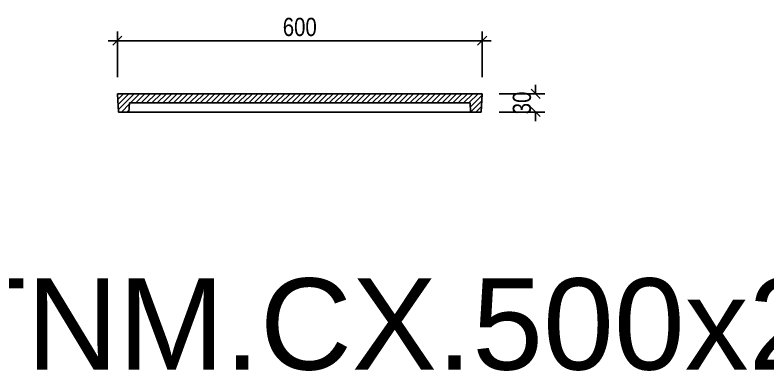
# Model space of a CAD drawing. Header units: feet. Extents: x 0 to 46220, y -100 to 29800.
# Drawn here: x 26940 to 28179, y 21649 to 22234 of the extents above; entities that cross this region are included whole.
import ezdxf
from ezdxf.enums import TextEntityAlignment as Align

# ---------------------------------------------------------------- set-up
doc = ezdxf.new("R2010")
doc.units = ezdxf.units.FT
doc.header["$MEASUREMENT"] = 0
doc.layers.get('Defpoints').update_dxf_attribs({"color": 8})
for name, color, linetype in [('1', 1, 'Continuous'), ('VHG-Dim', 140, 'Continuous'), ('VHG-Nap3', 251, 'Continuous'), ('VHG-Nap4', 7, 'Continuous'), ('VHG-Text', 7, 'Continuous'), ('VHG-Thep', 1, 'Continuous')]:
    doc.layers.add(name, color=color, linetype=linetype)
doc.styles.add('VHG-Unicode.Bold', font='arial.ttf', dxfattribs={"width": 0.8})
doc.styles.add('VHG-Unicode.Regular', font='arial.ttf', dxfattribs={"width": 0.8})
doc.dimstyles.new('VHG1-15', dxfattribs={"dimscale": 150, "dimtxt": 0.2, "dimasz": 0.1, "dimexe": 0.1, "dimexo": 0.1, "dimgap": 0.05, "dimtad": 1, "dimdec": 0, "dimzin": 0, "dimdsep": 46, "dimtxsty": 'VHG-Unicode.Regular', "dimblk": 'OBLIQUE', "dimcen": 0.1, "dimdle": 0.1, "dimclrd": 140, "dimclre": 140, "dimclrt": 7, "dimaunit": 1, "dimadec": 3, "dimazin": 0, "dimtfac": 1, "dimtdec": 0, "dimtix": 1, "dimtofl": 0, "dimtmove": 0, "dimatfit": 3, "dimldrblk": 'DOTSMALL', "dimfxl": 0.4, "dimfxlon": 1, "dimtolj": 1, "dimtzin": 0, "dimarcsym": 0})

# ---------------------------------------------------------------- blocks, each defined once
blk = doc.blocks.new('_Oblique')
at = {"layer": 'VHG-Dim', "linetype": 'ByBlock', "lineweight": -2}
blk.add_line((-0.5, -0.5), (0.5, 0.5), dxfattribs=at)
blk = doc.blocks.new('*D387')
at = {"layer": 'Defpoints', "color": 0, "transparency": 16777216}
for p in [(27708.77238412201, 22191.62334024953), (27108.77238412201, 22104.38934267545), (27708.77238412201, 22104.38934267545)]:
    blk.add_point(p, dxfattribs=at)
at = {"layer": 'VHG-Dim', "color": 140, "lineweight": -2, "transparency": 16777216}
for p, q in [((27108.77238412201, 22131.62334024953), (27108.77238412201, 22206.62334024953)), ((27708.77238412201, 22131.62334024953), (27708.77238412201, 22206.62334024953)), ((27093.77238412201, 22191.62334024953), (27723.77238412201, 22191.62334024953))]:
    blk.add_line(p, q, dxfattribs=at)
at = {"layer": 'VHG-Dim', "color": 140, "lineweight": -2, "transparency": 16777216, "xscale": 15, "yscale": 15, "zscale": 15, "rotation": 180}
blk.add_blockref('_Oblique', (27108.77238412201, 22191.62334024953), dxfattribs=at)
at = {"layer": 'VHG-Dim', "color": 140, "lineweight": -2, "transparency": 16777216, "xscale": 15, "yscale": 15, "zscale": 15}
blk.add_blockref('_Oblique', (27708.77238412201, 22191.62334024953), dxfattribs=at)
at = {"layer": 'VHG-Dim', "color": 7, "transparency": 16777216, "insert": (27408.77238412201, 22214.12334024953), "char_height": 30, "attachment_point": 5, "style": 'VHG-Unicode.Regular'}
blk.add_mtext('\\A1;600', dxfattribs=at)
blk = doc.blocks.new('_DotSmall')
at = {"layer": 'VHG-Thep', "linetype": 'ByBlock', "const_width": 0.5}
blk.add_lwpolyline([(-0.0625, 0, 1), (0.0625, 0, 1)], format="xyb", close=True, dxfattribs=at)
blk = doc.blocks.new('*D388')
at = {"layer": 'Defpoints', "color": 0, "transparency": 16777216}
for p in [(27708.77238412203, 22104.38934267546), (27707.22238412221, 22074.38934267546), (27796.77245754052, 22074.38934267546)]:
    blk.add_point(p, dxfattribs=at)
at = {"layer": 'VHG-Dim', "color": 140, "lineweight": -2, "transparency": 16777216}
for p, q in [((27796.77245754052, 22104.38934267546), (27796.77245754052, 22119.38934267546)), ((27736.77245754052, 22104.38934267546), (27811.77245754052, 22104.38934267546)), ((27736.77245754052, 22074.38934267546), (27811.77245754052, 22074.38934267546)), ((27796.77245754052, 22074.38934267546), (27796.77245754052, 22059.38934267546))]:
    blk.add_line(p, q, dxfattribs=at)
at = {"layer": 'VHG-Dim', "color": 140, "lineweight": -2, "transparency": 16777216, "xscale": 15, "yscale": 15, "zscale": 15}
for p, rotation in [((27796.77245754052, 22104.38934267546), 270), ((27796.77245754052, 22074.38934267546), 90)]:
    blk.add_blockref('_Oblique', p, dxfattribs=dict(at, rotation=rotation))
at = {"layer": 'VHG-Dim', "color": 7, "transparency": 16777216, "insert": (27774.27245754051, 22089.38934267545), "char_height": 30, "attachment_point": 5, "rotation": 90, "style": 'VHG-Unicode.Regular'}
blk.add_mtext('\\A1;30', dxfattribs=at)
blk = doc.blocks.new('VIN.TNM.CX.500x200.BB')
at = {"layer": 'VHG-Nap3'}
h = blk.add_hatch(dxfattribs=at)
h.set_pattern_fill('ANSI31', color=256, scale=50)
h.set_pattern_definition([(45, (188.9233114734525, -2686.435435481362), (-4.419417382415922, 4.419417382415922), [])])
h.paths.add_polyline_path([(0, -15), (280, -15), (281, -30), (298.4500000000698, -30), (300, 0), (0, 0), (-300, 0), (-298.4499999999534, -30), (-281, -30), (-280, -15)])
at = {"layer": 'VHG-Nap4'}
for p, q in [((300, 0), (-300, 0)), ((-300, 0), (-298.4499999999534, -30)), ((300, 0), (298.4500000000698, -30)), ((-280, -15), (-281, -30)), ((280, -15), (-280, -15)), ((280, -15), (281, -30)), ((-298.4499999999534, -30), (298.4500000000698, -30))]:
    blk.add_line(p, q, dxfattribs=at)

msp = doc.modelspace()

# ---------------------------------------------------------------- block references
at = {"layer": '1'}
msp.add_blockref('VIN.TNM.CX.500x200.BB', (27408.77238412201, 22104.38934267545), dxfattribs=at)

# ---------------------------------------------------------------- texts
at = {"layer": 'VHG-Text', "style": 'VHG-Unicode.Bold'}
msp.add_text('VIN.TNM.CX.500x200.BB', height=150, dxfattribs=at).set_placement((27628.82355212444, 21651.06519513484), align=Align.CENTER)

# ---------------------------------------------------------------- dimensions: what is measured, and where the dimension line sits
at = {"layer": 'VHG-Dim'}
dim = msp.add_linear_dim(base=(27708.77238412201, 22191.62334024953), p1=(27108.77238412201, 22104.38934267545), p2=(27708.77238412201, 22104.38934267545), dimstyle='VHG1-15', override={"dimtxsty": 'VHG-Unicode.Regular'}, dxfattribs=at)
dim.commit()
dim.dimension.update_dxf_attribs({"geometry": '*D387', "text_midpoint": (27408.77238412201, 22214.12334024953)})
dim = msp.add_linear_dim(base=(27796.77245754052, 22074.38934267546), p1=(27708.77238412201, 22104.38934267545), p2=(27707.2223841222, 22074.38934267545), angle=90, dimstyle='VHG1-15', dxfattribs=at)
dim.commit()
dim.dimension.update_dxf_attribs({"geometry": '*D388', "text_midpoint": (27774.27245754051, 22089.38934267545)})

doc.saveas('drawing.dxf')
